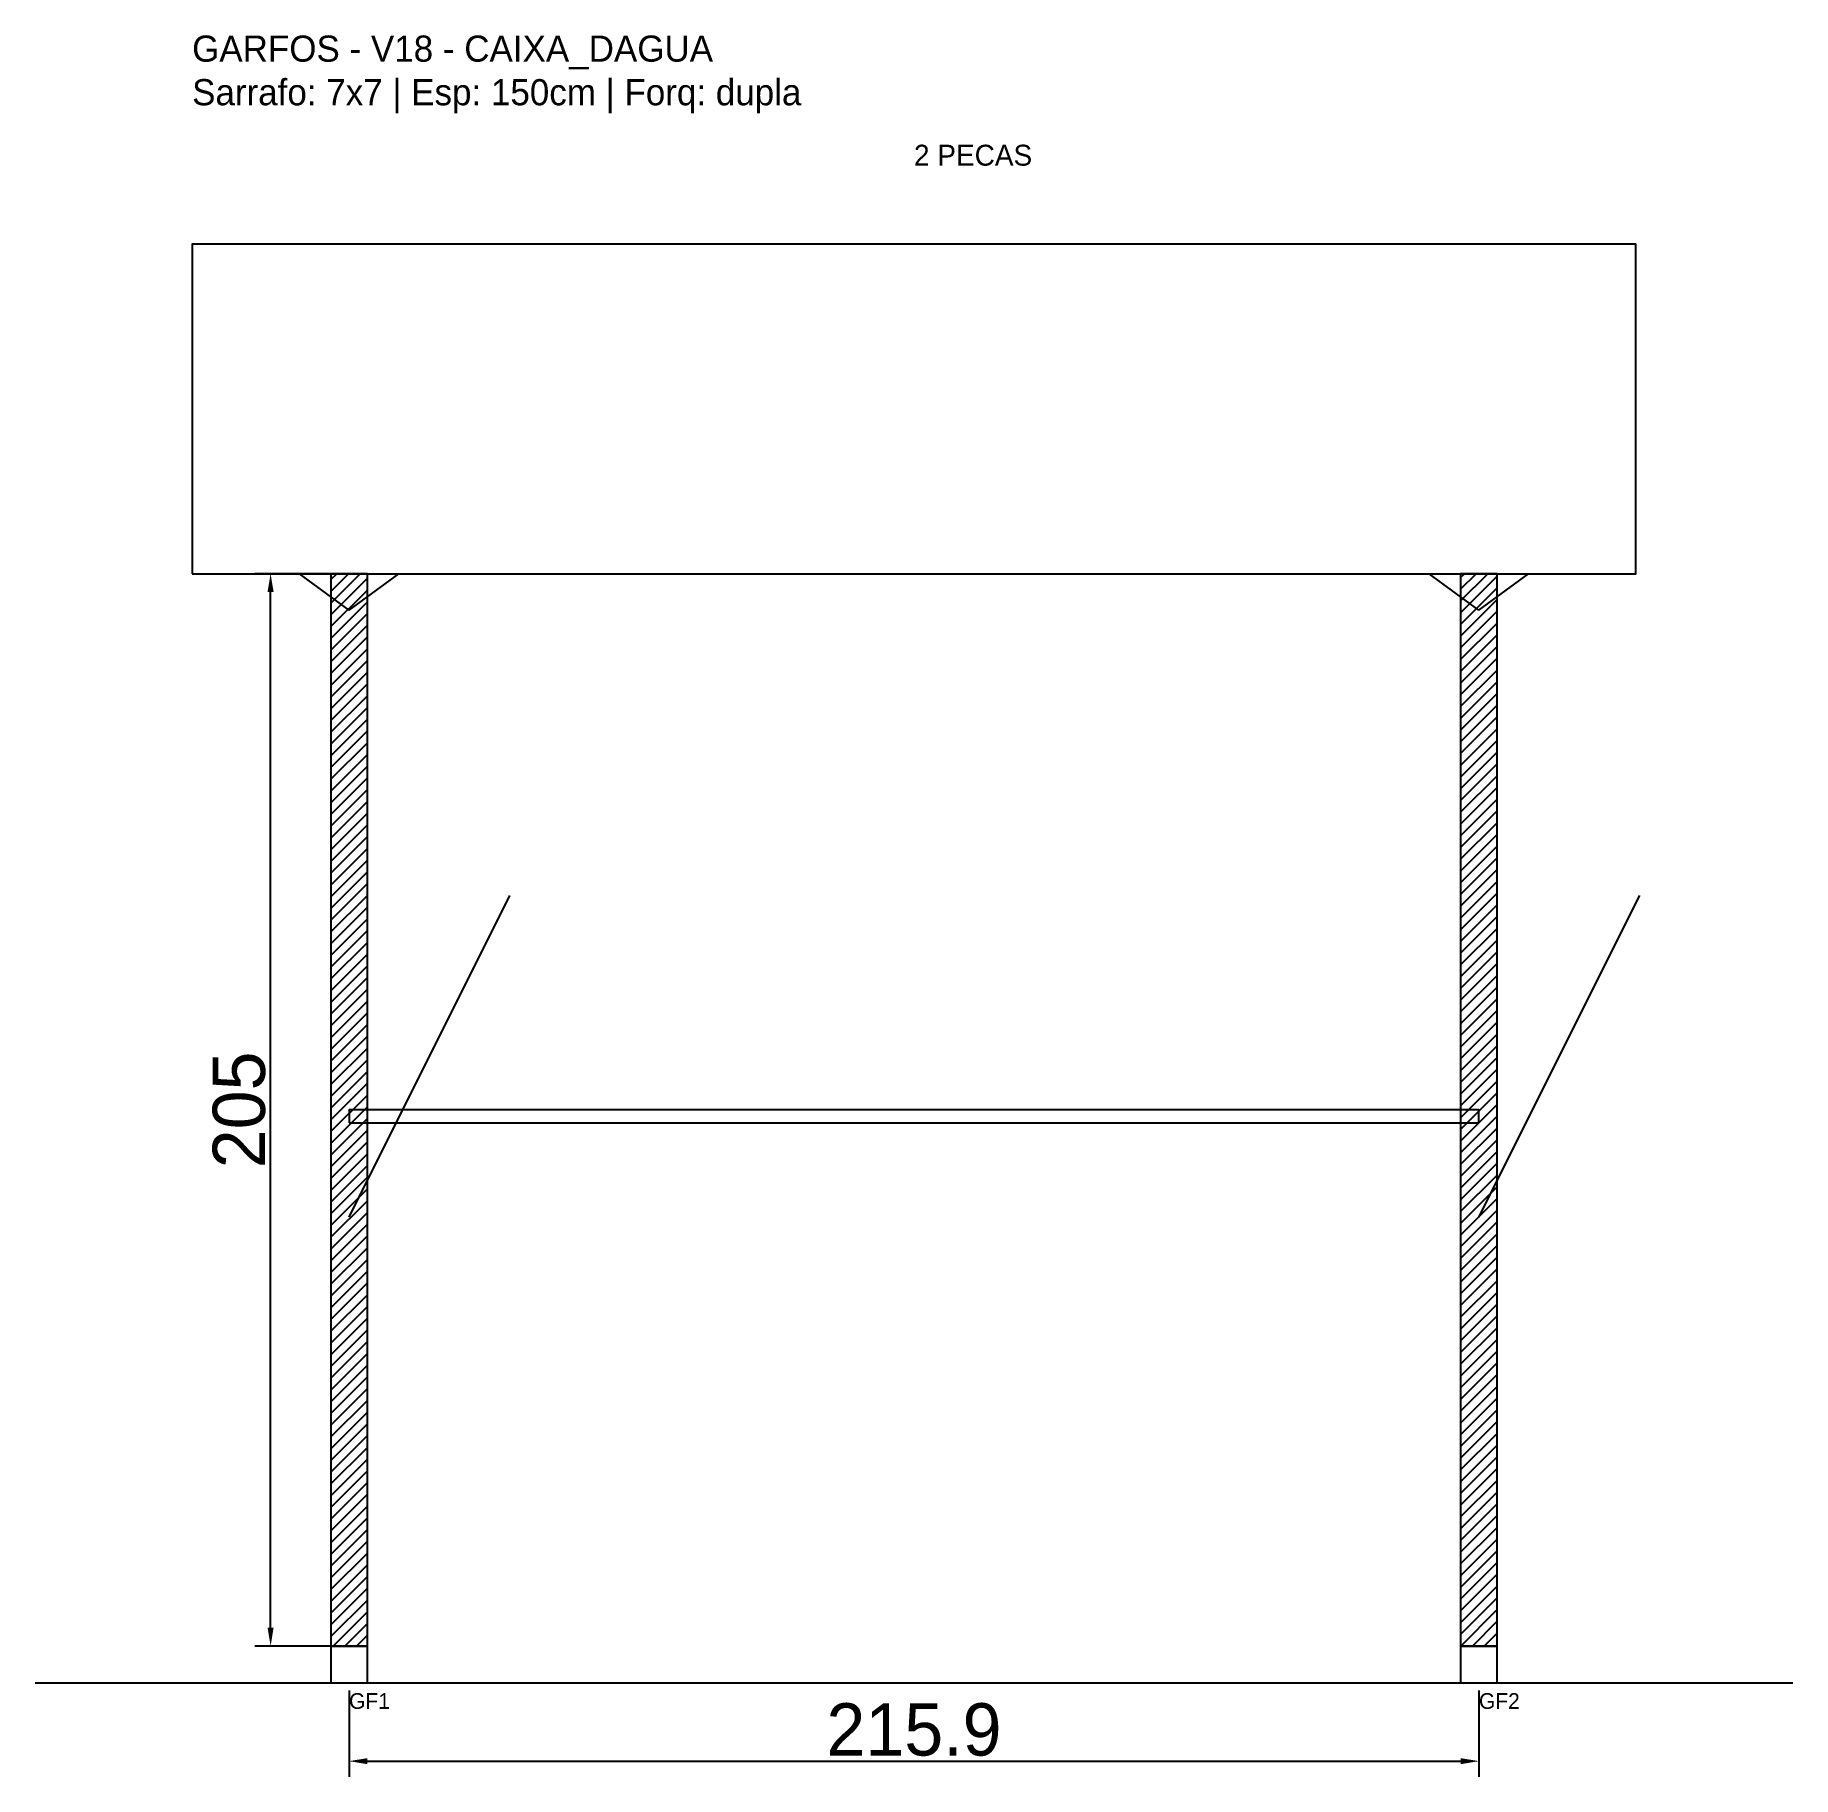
# Model space of a CAD drawing. Header units: metres. Extents: x -30 to 306, y -25 to 308.
import ezdxf

# ---------------------------------------------------------------- set-up
doc = ezdxf.new("R2010")
doc.units = ezdxf.units.M
for name, color, linetype in [('BARRA_ANCORAGEM', 1, 'Continuous'), ('COTA', 241, 'Continuous'), ('GARFOS OK', 3, 'Continuous'), ('NOME DA VIGA', 6, 'Continuous'), ('SARR_7x7', 40, 'Continuous'), ('TIRAS REESCORAMENTO', 252, 'Continuous'), ('VIGAS', 3, 'Continuous')]:
    doc.layers.add(name, color=color, linetype=linetype)
doc.dimstyles.new('EZ DXF', dxfattribs={"dimtxt": 10, "dimasz": 3.5, "dimexe": 3, "dimexo": 1.5, "dimgap": 1, "dimtad": 1, "dimdec": 1, "dimdsep": 46, "dimcen": 2.5, "dimazin": 3, "dimtfac": 1, "dimtmove": 0, "dimatfit": 3})

msp = doc.modelspace()

# ---------------------------------------------------------------- hatches: boundary and pattern name
at = {"layer": 'COTA'}
h = msp.add_hatch(dxfattribs=at)
h.set_pattern_fill('ANSI31', scale=0.5)
h.paths.add_polyline_path([(26.5, 0), (33.5, 0), (33.5, 205), (26.5, 205)])
h = msp.add_hatch(dxfattribs=at)
h.set_pattern_fill('ANSI31', scale=0.5)
h.paths.add_polyline_path([(242.45, 0), (249.45, 0), (249.45, 205), (242.45, 205)])

# ---------------------------------------------------------------- linework, layer by layer
at = {"layer": 'BARRA_ANCORAGEM'}
for p, q in [((30, 82), (60.75, 143.5)), ((245.95, 82), (276.7, 143.5))]:
    msp.add_line(p, q, dxfattribs=at)
at = {"layer": 'GARFOS OK'}
for p, q in [((30, 198), (20.5, 205)), ((20.5, 205), (39.5, 205)), ((30, 198), (39.5, 205)), ((245.95, 198), (236.45, 205)), ((236.45, 205), (255.45, 205)), ((245.95, 198), (255.45, 205))]:
    msp.add_line(p, q, dxfattribs=at)
at = {"layer": 'GARFOS OK', "linetype": 'CONTINUOUS'}
msp.add_line((-30, -7), (305.95, -7), dxfattribs=at)
at = {"layer": 'GARFOS OK'}
for points in [[(26.5, 0), (33.5, 0), (33.5, 205), (26.5, 205), (26.5, 0)], [(242.45, 0), (249.45, 0), (249.45, 205), (242.45, 205), (242.45, 0)]]:
    msp.add_lwpolyline(points, dxfattribs=at)
at = {"layer": 'SARR_7x7'}
for points in [[(26.5, -7), (33.5, -7), (33.5, 0), (26.5, 0), (26.5, -7)], [(242.45, -7), (249.45, -7), (249.45, 0), (242.45, 0), (242.45, -7)]]:
    msp.add_lwpolyline(points, dxfattribs=at)
at = {"layer": 'TIRAS REESCORAMENTO'}
msp.add_lwpolyline([(30, 100), (245.95, 100), (245.95, 102.5), (30, 102.5), (30, 100)], dxfattribs=at)
at = {"layer": 'VIGAS'}
msp.add_lwpolyline([(0, 205), (275.95, 205), (275.95, 268), (0, 268), (0, 205)], dxfattribs=at)

# ---------------------------------------------------------------- texts
at = {"layer": 'NOME DA VIGA'}
for s, height, p in [('2 PECAS', 4, (137.97, 283)), ('GF1', 3, (30, -12)), ('GF2', 3, (245.95, -12))]:
    msp.add_text(s, height=height, dxfattribs=at).set_placement(p)
at = {"layer": 'NOME DA VIGA', "insert": (0, 293), "char_height": 5, "attachment_point": 7}
msp.add_mtext('GARFOS - V18 - CAIXA_DAGUA\\PSarrafo: 7x7 | Esp: 150cm | Forq: dupla', dxfattribs=at)

# ---------------------------------------------------------------- dimensions: what is measured, and where the dimension line sits
at = {"layer": 'COTA'}
msp.add_linear_dim(base=(15, 0), p1=(30, 0), p2=(30, 205), angle=90, dimstyle='EZ DXF', dxfattribs=at).render()
msp.add_linear_dim(base=(30, -22), p1=(30, -7), p2=(245.9466, -7), dimstyle='EZ DXF', dxfattribs=at).render()

doc.saveas('drawing.dxf')
